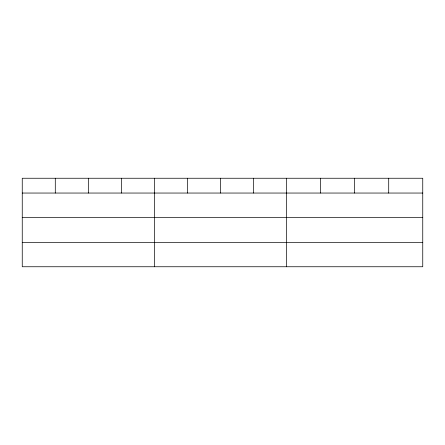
<?xml version="1.0" encoding="UTF-8"?>
<svg xmlns="http://www.w3.org/2000/svg" width="445" height="445" viewBox="0 0 445 445"><rect width="100%" height="100%" fill="white"/><g stroke="black" fill="none" stroke-linecap="round" stroke-linejoin="round"><path stroke-width="0.67" d="M422.75 217.366L422.75 178.25L22.25 178.25L22.25 266.75L422.75 266.75L422.75 217.366L22.25 217.366M22.25 193.047L422.75 193.047M22.25 242.425L422.75 242.425M388.707 178.25L388.707 193.047M354.665 178.25L354.665 193.047M320.623 178.25L320.623 193.047M286.58 178.25L286.58 266.75M253.539 178.25L253.539 193.047M220.498 178.25L220.498 193.047M187.456 178.25L187.456 193.047M154.415 178.25L154.415 266.75M121.374 178.25L121.374 193.047M88.333 178.25L88.333 193.047M55.291 178.25L55.291 193.047"/></g></svg>
